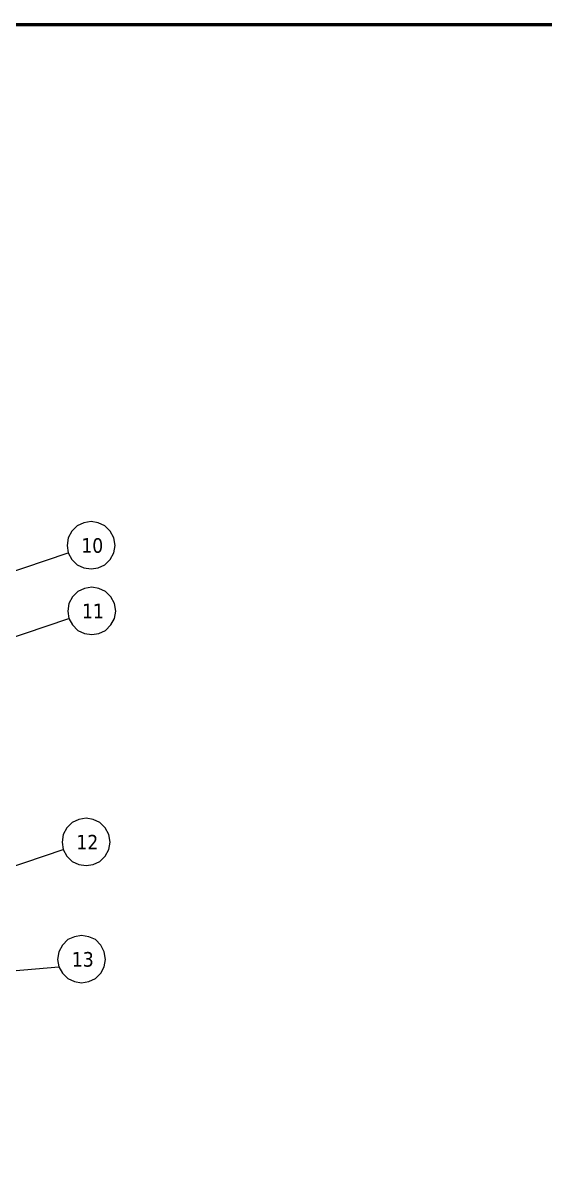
# Model space of a CAD drawing. Header units: millimetres. Extents: x 58520 to 122350, y -311274 to -166540.
# Drawn here: x 65219 to 66563, y -169756 to -166782 of the extents above; entities that cross this region are included whole.
import ezdxf

# ---------------------------------------------------------------- set-up
doc = ezdxf.new("R2010")
doc.units = ezdxf.units.MM
doc.header["$LTSCALE"] = 13
doc.layers.add('1', color=4, linetype='Continuous')
doc.layers.add('铁心', color=3, linetype='Continuous', lineweight=0)
doc.styles.add('Tahoma$001', font='tahoma.ttf', dxfattribs={"height": 2.159784})

msp = doc.modelspace()

# ---------------------------------------------------------------- linework, layer by layer
at = {"layer": '1', "const_width": 8.63}
msp.add_lwpolyline([(59160.93, -173594.86), (68633.25, -173594.86), (68633.25, -166786.63), (59160.93, -166786.63), (59160.93, -173594.86)], dxfattribs=at)
at = {"layer": '铁心'}
for points in [[(65456.21, -168126.32), (65452.89, -168106.44), (65443.86, -168089.27), (65430, -168075.42), (65412.84, -168067.89), (65394.46, -168064.57), (65375.79, -168067.89), (65358.92, -168075.42), (65345.07, -168089.27), (65335.73, -168106.44), (65332.72, -168126.32), (65335.73, -168144.99), (65345.07, -168161.86), (65358.92, -168175.71), (65375.79, -168183.54), (65394.46, -168186.55), (65412.84, -168183.54), (65430, -168175.71), (65443.86, -168161.86), (65452.89, -168144.99)], [(65458, -168295.06), (65454.69, -168275.18), (65445.65, -168258.01), (65431.8, -168244.16), (65414.63, -168236.63), (65396.26, -168233.31), (65377.59, -168236.63), (65360.72, -168244.16), (65346.87, -168258.01), (65337.53, -168275.18), (65334.52, -168295.06), (65337.53, -168313.73), (65346.87, -168330.6), (65360.72, -168344.45), (65377.59, -168352.28), (65396.26, -168355.3), (65414.63, -168352.28), (65431.8, -168344.45), (65445.65, -168330.6), (65454.69, -168313.73)], [(65443.5, -168889.59), (65440.18, -168869.71), (65431.15, -168852.54), (65417.29, -168838.69), (65400.13, -168831.16), (65381.75, -168827.85), (65363.08, -168831.16), (65346.21, -168838.69), (65332.36, -168852.54), (65323.02, -168869.71), (65320.01, -168889.59), (65323.02, -168908.26), (65332.36, -168925.13), (65346.21, -168938.98), (65363.08, -168946.81), (65381.75, -168949.83), (65400.13, -168946.81), (65417.29, -168938.98), (65431.15, -168925.13), (65440.18, -168908.26)], [(65431.9, -169191.03), (65428.59, -169171.15), (65419.55, -169153.99), (65405.7, -169140.13), (65388.53, -169132.6), (65370.16, -169129.29), (65351.48, -169132.6), (65334.62, -169140.13), (65320.76, -169153.99), (65311.42, -169171.15), (65308.41, -169191.03), (65311.42, -169209.71), (65320.76, -169226.57), (65334.62, -169240.43), (65351.48, -169248.26), (65370.16, -169251.27), (65388.53, -169248.26), (65405.7, -169240.43), (65419.55, -169226.57), (65428.59, -169209.71)]]:
    msp.add_lwpolyline(points, close=True, dxfattribs=at)
for points in [[(64253.58, -168510.79), (65335.73, -168144.99), (65335.73, -168144.99)], [(64255.37, -168679.54), (65337.53, -168313.73), (65337.53, -168313.73)], [(64240.87, -169274.07), (65323.02, -168908.26), (65323.02, -168908.26)], [(63988.76, -169323.48), (65311.42, -169209.71), (65311.42, -169209.71)]]:
    msp.add_lwpolyline(points, dxfattribs=at)

# ---------------------------------------------------------------- texts
at = {"layer": '铁心', "style": 'Tahoma$001'}
for s, p in [('10', (65369.3, -168144.91)), ('11', (65371.09, -168313.65)), ('12', (65356.59, -168908.19)), ('13', (65344.99, -169209.63))]:
    msp.add_text(s, height=37.589, dxfattribs=at).set_placement(p)

doc.saveas('drawing.dxf')
